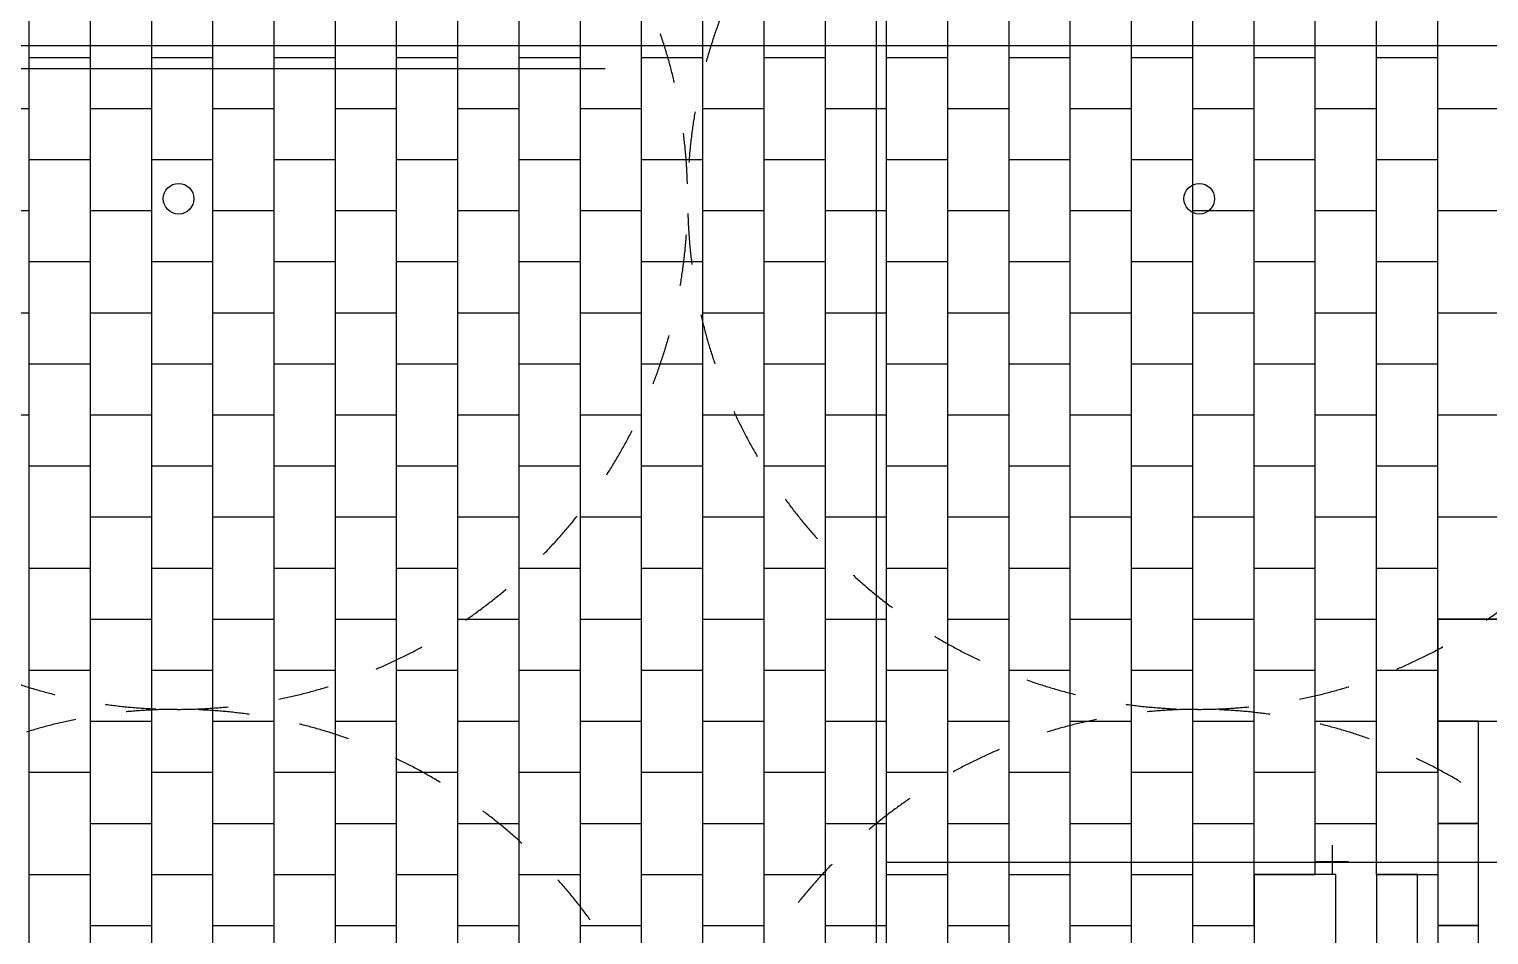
# Model space of a CAD drawing. Header units: millimetres. Extents: x -58335 to 291665, y -66693 to 213307.
# Drawn here: x 182754 to 189904, y 94301 to 98735 of the extents above; entities that cross this region are included whole.
import ezdxf

# ---------------------------------------------------------------- set-up
doc = ezdxf.new("R2010")
doc.units = ezdxf.units.MM
doc.header["$LTSCALE"] = 1000
doc.linetypes.add('X-SITE$0$Dashed', pattern=[10, 5, -5])
for name, color, linetype in [('X-SITE$0$# 레벨계획 PLOT', 212, 'Continuous'), ('X-SITE$0$-MY-계획선', 253, 'Continuous'), ('X-SITE$0$-MY-녹지', 254, 'Continuous'), ('X-SITE$0$-MY-포장선', 254, 'Continuous'), ('X-SITE$0$A-SYM-LEVEL', 7, 'Continuous')]:
    doc.layers.add(name, color=color, linetype=linetype)
doc.layers.add('X-SITE$0$1. 지열-천공', color=1, linetype='Continuous', plot=False)
doc.layers.add('X-SITE$0$NOPLOT', color=193, linetype='Continuous', plot=False)
pattern_1 = [(0, (-29382.5, 14650.24), (317.5, 317.5), [158.75, -476.25]), (90, (-29303.13, 14570.87), (-317.5, 317.5), [158.75, -476.25])]

# ---------------------------------------------------------------- blocks, each defined once
blk = doc.blocks.new('X-SITE$0$A$C79eb7408')
blk.add_lwpolyline([(-150, 0), (150, 0), (150, 500), (-150, 500)], close=True)
blk = doc.blocks.new('X-SITE$0$A$Cf6841d34')
blk.add_lwpolyline([(100, 0), (-100, 0), (-100, 500), (100, 500)], close=True)
blk = doc.blocks.new('X-SITE$0$240910_L-1F')
at = {"layer": 'X-SITE$0$-MY-녹지'}
h = blk.add_hatch(dxfattribs=at)
h.set_pattern_fill('CROSS', color=256, scale=50, style=2)
h.set_pattern_definition(pattern_1)
h.paths.add_polyline_path([(167484.7, 99980.3), (172931.8, 109997), (171671.1, 109997), (171671.1, 110247), (171371.1, 110247), (171371.1, 110497), (171271.1, 110497), (171271.1, 109497), (171071.1, 109497), (171071.1, 109747), (170971.1, 109747), (170971.1, 108747), (170771.1, 108747), (170771.1, 109997), (170471.1, 109997), (170471.1, 110247), (170371.1, 110247), (170371.1, 109247), (170171.1, 109247), (170171.1, 110497), (169871.1, 110497), (169871.1, 110247), (169771.1, 110247), (169771.1, 109247), (169571.1, 109247), (169571.1, 109997), (169471.1, 109997), (169471.1, 108997), (169271.1, 108997), (169271.1, 109747), (169171.1, 109747), (169171.1, 108747), (168971.1, 108747), (168971.1, 110497), (168871.1, 110497), (168871.1, 109497), (168671.1, 109497), (168671.1, 110247), (168571.1, 110247), (168571.1, 109247), (168371.1, 109247), (168371.1, 110497), (168271.1, 110497), (168271.1, 109497), (168071.1, 109497), (168071.1, 110747), (167971.1, 110747), (167971.1, 108747), (167771.1, 108747), (167771.1, 110497), (167671.1, 110497), (167671.1, 109497), (167471.1, 109497), (167471.1, 110747), (167371.1, 110747), (167371.1, 109747), (167171.1, 109747), (167171.1, 110497), (167071.1, 110497), (167071.1, 109497), (166871.1, 109497), (166871.1, 111247), (166771.1, 111247), (166771.1, 109747), (166571.1, 109747), (166571.1, 111497), (166471.1, 111497), (166471.1, 109497), (166271.1, 109497), (166271.1, 111247), (166171.1, 111247), (166171.1, 109247), (165971.1, 109247), (165971.1, 110497), (165871.1, 110497), (165871.1, 108997), (165671.1, 108997), (165671.1, 109247), (165371.1, 109247), (165371.1, 108497), (165071.1, 108497), (165071.1, 108747), (164771.1, 108747), (164771.1, 108497), (164471.1, 108497), (164471.1, 110247), (164371.1, 110247), (164371.1, 109247), (164171.1, 109247), (164171.1, 110497), (164071.1, 110497), (164071.1, 109497), (163871.1, 109497), (163871.1, 110747), (163771.1, 110747), (163771.1, 110247), (163571.1, 110247), (163571.1, 110997), (163471.1, 110997), (163471.1, 109997), (163271.1, 109997), (163271.1, 110247), (163169, 110247), (163169, 109247), (162971.1, 109247), (162971.1, 110997), (162871.1, 110997), (162871.1, 109997), (162671.1, 109997), (162671.1, 110247), (162571.1, 110247), (162571.1, 109247), (162371.1, 109247), (162371.1, 109997), (162271.1, 109997), (162271.1, 108997), (162071.1, 108997), (162071.1, 110247), (161971.1, 110247), (161971.1, 108747), (161771.1, 108747), (161771.1, 109997), (161671.1, 109997), (161671.1, 108497), (161471.1, 108497), (161471.1, 110247), (161371.1, 110247), (161371.1, 108247), (161171.1, 108247), (161171.1, 109997), (161071.1, 109997), (161071.1, 108997), (160871.1, 108997), (160871.1, 109747), (160771.1, 109747), (160771.1, 107747), (160571.1, 107747), (160571.1, 109997), (160471.1, 109997), (160471.1, 107997), (160271.1, 107997), (160271.1, 109247), (160171.1, 109247), (160171.1, 108247), (159971.1, 108247), (159971.1, 109497), (159671.1, 109497), (159671.1, 109247), (159771.1, 109247), (159771.1, 106247), (159371.1, 106247), (159371.1, 106497), (159071.1, 106497), (159071.1, 106247), (158771.1, 106247), (158771.1, 105997), (158471.1, 105997), (158471.1, 106247), (158171.1, 106247), (158171.1, 106497), (157771.1, 106497), (157771.1, 104747), (157571.1, 104747), (157571.1, 105255.3), (157521.1, 105255.3), (157521.1, 99628.6), (165586, 99628.6), (165753.2, 99936.1)])
h = blk.add_hatch(dxfattribs=at)
h.set_pattern_fill('CROSS', color=256, scale=50, style=2)
h.set_pattern_definition(pattern_1)
h.paths.add_polyline_path([(167484.7, 99980.3), (172931.8, 109997), (171671.1, 109997), (171671.1, 110247), (171371.1, 110247), (171371.1, 110497), (171271.1, 110497), (171271.1, 109497), (171071.1, 109497), (171071.1, 109747), (170971.1, 109747), (170971.1, 108747), (170771.1, 108747), (170771.1, 109997), (170471.1, 109997), (170471.1, 110247), (170371.1, 110247), (170371.1, 109247), (170171.1, 109247), (170171.1, 110497), (169871.1, 110497), (169871.1, 110247), (169771.1, 110247), (169771.1, 109247), (169571.1, 109247), (169571.1, 109997), (169471.1, 109997), (169471.1, 108997), (169271.1, 108997), (169271.1, 109747), (169171.1, 109747), (169171.1, 108747), (168971.1, 108747), (168971.1, 110497), (168871.1, 110497), (168871.1, 109497), (168671.1, 109497), (168671.1, 110247), (168571.1, 110247), (168571.1, 109247), (168371.1, 109247), (168371.1, 110497), (168271.1, 110497), (168271.1, 109497), (168071.1, 109497), (168071.1, 110747), (167971.1, 110747), (167971.1, 108747), (167771.1, 108747), (167771.1, 110497), (167671.1, 110497), (167671.1, 109497), (167471.1, 109497), (167471.1, 110747), (167371.1, 110747), (167371.1, 109747), (167171.1, 109747), (167171.1, 110497), (167071.1, 110497), (167071.1, 109497), (166871.1, 109497), (166871.1, 111247), (166771.1, 111247), (166771.1, 109747), (166571.1, 109747), (166571.1, 111497), (166471.1, 111497), (166471.1, 109497), (166271.1, 109497), (166271.1, 111247), (166171.1, 111247), (166171.1, 109247), (165971.1, 109247), (165971.1, 110497), (165871.1, 110497), (165871.1, 108997), (165671.1, 108997), (165671.1, 109247), (165371.1, 109247), (165371.1, 108497), (165071.1, 108497), (165071.1, 108747), (164771.1, 108747), (164771.1, 108497), (164471.1, 108497), (164471.1, 110247), (164371.1, 110247), (164371.1, 109247), (164171.1, 109247), (164171.1, 110497), (164071.1, 110497), (164071.1, 109497), (163871.1, 109497), (163871.1, 110747), (163771.1, 110747), (163771.1, 110247), (163571.1, 110247), (163571.1, 110997), (163471.1, 110997), (163471.1, 109997), (163271.1, 109997), (163271.1, 110247), (163169, 110247), (163169, 109247), (162971.1, 109247), (162971.1, 110997), (162871.1, 110997), (162871.1, 109997), (162671.1, 109997), (162671.1, 110247), (162571.1, 110247), (162571.1, 109247), (162371.1, 109247), (162371.1, 109997), (162271.1, 109997), (162271.1, 108997), (162071.1, 108997), (162071.1, 110247), (161971.1, 110247), (161971.1, 108747), (161771.1, 108747), (161771.1, 109997), (161671.1, 109997), (161671.1, 108497), (161471.1, 108497), (161471.1, 110247), (161371.1, 110247), (161371.1, 108247), (161171.1, 108247), (161171.1, 109997), (161071.1, 109997), (161071.1, 108997), (160871.1, 108997), (160871.1, 109747), (160771.1, 109747), (160771.1, 107747), (160571.1, 107747), (160571.1, 109997), (160471.1, 109997), (160471.1, 107997), (160271.1, 107997), (160271.1, 109247), (160171.1, 109247), (160171.1, 108247), (159971.1, 108247), (159971.1, 109497), (159671.1, 109497), (159671.1, 109247), (159771.1, 109247), (159771.1, 106247), (159371.1, 106247), (159371.1, 106497), (159071.1, 106497), (159071.1, 106247), (158771.1, 106247), (158771.1, 105997), (158471.1, 105997), (158471.1, 106247), (158171.1, 106247), (158171.1, 106497), (157771.1, 106497), (157771.1, 104747), (157571.1, 104747), (157571.1, 105255.3), (157521.1, 105255.3), (157521.1, 99628.6), (165586, 99628.6), (165753.2, 99936.1)])
at = {"layer": 'X-SITE$0$# 레벨계획 PLOT'}
blk.add_line((157521.1, 105330.3), (157521.1, 168255.2), dxfattribs=at)
blk.add_line((157521.1, 105330.3), (157521.1, 168255.2), dxfattribs=at)
at = {"layer": 'X-SITE$0$-MY-계획선'}
blk.add_lwpolyline([(159771.1, 109247), (159371.1, 109247), (159371.1, 106247), (159771.1, 106247)], close=True, dxfattribs=at)
blk.add_lwpolyline([(159771.1, 109247), (159371.1, 109247), (159371.1, 106247), (159771.1, 106247)], close=True, dxfattribs=at)
at = {"layer": 'X-SITE$0$-MY-포장선'}
for p, q in [((157871.1, 106497), (157871.1, 120497)), ((157871.1, 106497), (157871.1, 120497)), ((158171.1, 106247), (158171.1, 120497)), ((158171.1, 106247), (158171.1, 120497)), ((158471.1, 105997), (158471.1, 120497)), ((158471.1, 105997), (158471.1, 120497)), ((157571.1, 105255.3), (157571.1, 120247)), ((157571.1, 105255.3), (157571.1, 120247)), ((156671.1, 105255.3), (156671.1, 119997)), ((156671.1, 105255.3), (156671.1, 119997)), ((156971.1, 105255.3), (156971.1, 119997)), ((156971.1, 105255.3), (156971.1, 119997)), ((157271.1, 105255.3), (157271.1, 119997)), ((157271.1, 105255.3), (157271.1, 119997)), ((156371.1, 105255.3), (156371.1, 119747)), ((156371.1, 105255.3), (156371.1, 119747)), ((158771.1, 105997), (158771.1, 117497)), ((158771.1, 105997), (158771.1, 117497)), ((155771.1, 105255.3), (155771.1, 117247)), ((155771.1, 105255.3), (155771.1, 117247)), ((159071.1, 106247), (159071.1, 116997)), ((159071.1, 106247), (159071.1, 116997)), ((159371.1, 108997), (159371.1, 116997)), ((159371.1, 108997), (159371.1, 116997)), ((159671.1, 109247), (159671.1, 116997)), ((159671.1, 109247), (159671.1, 116997)), ((155171.1, 105255.3), (155171.1, 116747)), ((155171.1, 105255.3), (155171.1, 116747)), ((155471.1, 105255.3), (155471.1, 116497)), ((155471.1, 105255.3), (155471.1, 116497)), ((153371.1, 105255.3), (153371.1, 116247)), ((153371.1, 105255.3), (153371.1, 116247)), ((153671.1, 105255.3), (153671.1, 116247)), ((153671.1, 105255.3), (153671.1, 116247)), ((153971.1, 105255.3), (153971.1, 116247)), ((153971.1, 105255.3), (153971.1, 116247)), ((154271.1, 105255.3), (154271.1, 116247)), ((154271.1, 105255.3), (154271.1, 116247)), ((154571.1, 105255.3), (154571.1, 116247)), ((154571.1, 105255.3), (154571.1, 116247)), ((154871.1, 105255.3), (154871.1, 116247)), ((154871.1, 105255.3), (154871.1, 116247)), ((160271.1, 109747), (160271.1, 116247)), ((160271.1, 109747), (160271.1, 116247)), ((156071.1, 105255.3), (156071.1, 115747)), ((156071.1, 105255.3), (156071.1, 115747))]:
    blk.add_line(p, q, dxfattribs=at)
for points in [[(159971.1, 109247), (159971.1, 117247)], [(159971.1, 109247), (159971.1, 117247)], [(153371.1, 113247), (153671.1, 113247)], [(153371.1, 113247), (153671.1, 113247)], [(153971.1, 113247), (154271.1, 113247)], [(153971.1, 113247), (154271.1, 113247)], [(154571.1, 113247), (154871.1, 113247)], [(154571.1, 113247), (154871.1, 113247)], [(155171.1, 113247), (155471.1, 113247)], [(155171.1, 113247), (155471.1, 113247)], [(155771.1, 113247), (156071.1, 113247)], [(155771.1, 113247), (156071.1, 113247)], [(156371.1, 113247), (156671.1, 113247)], [(156371.1, 113247), (156671.1, 113247)], [(156971.1, 113247), (157271.1, 113247)], [(156971.1, 113247), (157271.1, 113247)], [(157571.1, 113247), (157871.1, 113247)], [(157571.1, 113247), (157871.1, 113247)], [(158171.1, 113247), (158471.1, 113247)], [(158171.1, 113247), (158471.1, 113247)], [(158771.1, 113247), (159071.1, 113247)], [(158771.1, 113247), (159071.1, 113247)], [(159371.1, 113247), (159671.1, 113247)], [(159371.1, 113247), (159671.1, 113247)], [(159971.1, 113247), (160271.1, 113247)], [(159971.1, 113247), (160271.1, 113247)], [(153071.1, 112997), (153371.1, 112997)], [(153071.1, 112997), (153371.1, 112997)], [(153671.1, 112997), (153971.1, 112997)], [(153671.1, 112997), (153971.1, 112997)], [(154271.1, 112997), (154571.1, 112997)], [(154271.1, 112997), (154571.1, 112997)], [(154871.1, 112997), (155171.1, 112997)], [(154871.1, 112997), (155171.1, 112997)], [(155471.1, 112997), (155771.1, 112997)], [(155471.1, 112997), (155771.1, 112997)], [(156071.1, 112997), (156371.1, 112997)], [(156071.1, 112997), (156371.1, 112997)], [(156671.1, 112997), (156971.1, 112997)], [(156671.1, 112997), (156971.1, 112997)], [(157271.1, 112997), (157571.1, 112997)], [(157271.1, 112997), (157571.1, 112997)], [(157871.1, 112997), (158171.1, 112997)], [(157871.1, 112997), (158171.1, 112997)], [(158471.1, 112997), (158771.1, 112997)], [(158471.1, 112997), (158771.1, 112997)], [(159071.1, 112997), (159371.1, 112997)], [(159071.1, 112997), (159371.1, 112997)], [(159671.1, 112997), (159971.1, 112997)], [(159671.1, 112997), (159971.1, 112997)], [(160271.1, 112997), (160571.1, 112997)], [(160271.1, 112997), (160571.1, 112997)], [(153371.1, 112747), (153671.1, 112747)], [(153371.1, 112747), (153671.1, 112747)], [(153971.1, 112747), (154271.1, 112747)], [(153971.1, 112747), (154271.1, 112747)], [(154571.1, 112747), (154871.1, 112747)], [(154571.1, 112747), (154871.1, 112747)], [(155171.1, 112747), (155471.1, 112747)], [(155171.1, 112747), (155471.1, 112747)], [(155771.1, 112747), (156071.1, 112747)], [(155771.1, 112747), (156071.1, 112747)], [(156371.1, 112747), (156671.1, 112747)], [(156371.1, 112747), (156671.1, 112747)], [(156971.1, 112747), (157271.1, 112747)], [(156971.1, 112747), (157271.1, 112747)], [(157571.1, 112747), (157871.1, 112747)], [(157571.1, 112747), (157871.1, 112747)], [(158171.1, 112747), (158471.1, 112747)], [(158171.1, 112747), (158471.1, 112747)], [(158771.1, 112747), (159071.1, 112747)], [(158771.1, 112747), (159071.1, 112747)], [(159371.1, 112747), (159671.1, 112747)], [(159371.1, 112747), (159671.1, 112747)], [(159971.1, 112747), (160271.1, 112747)], [(159971.1, 112747), (160271.1, 112747)], [(153071.1, 112497), (153371.1, 112497)], [(153071.1, 112497), (153371.1, 112497)], [(153671.1, 112497), (153971.1, 112497)], [(153671.1, 112497), (153971.1, 112497)], [(154271.1, 112497), (154571.1, 112497)], [(154271.1, 112497), (154571.1, 112497)], [(154871.1, 112497), (155171.1, 112497)], [(154871.1, 112497), (155171.1, 112497)], [(155471.1, 112497), (155771.1, 112497)], [(155471.1, 112497), (155771.1, 112497)], [(156071.1, 112497), (156371.1, 112497)], [(156071.1, 112497), (156371.1, 112497)], [(156671.1, 112497), (156971.1, 112497)], [(156671.1, 112497), (156971.1, 112497)], [(157271.1, 112497), (157571.1, 112497)], [(157271.1, 112497), (157571.1, 112497)], [(157871.1, 112497), (158171.1, 112497)], [(157871.1, 112497), (158171.1, 112497)], [(158471.1, 112497), (158771.1, 112497)], [(158471.1, 112497), (158771.1, 112497)], [(159071.1, 112497), (159371.1, 112497)], [(159071.1, 112497), (159371.1, 112497)], [(159671.1, 112497), (159971.1, 112497)], [(159671.1, 112497), (159971.1, 112497)], [(160271.1, 112497), (160571.1, 112497)], [(160271.1, 112497), (160571.1, 112497)], [(153371.1, 112247), (153671.1, 112247)], [(153371.1, 112247), (153671.1, 112247)], [(153971.1, 112247), (154271.1, 112247)], [(153971.1, 112247), (154271.1, 112247)], [(154571.1, 112247), (154871.1, 112247)], [(154571.1, 112247), (154871.1, 112247)], [(155171.1, 112247), (155471.1, 112247)], [(155171.1, 112247), (155471.1, 112247)], [(155771.1, 112247), (156071.1, 112247)], [(155771.1, 112247), (156071.1, 112247)], [(156371.1, 112247), (156671.1, 112247)], [(156371.1, 112247), (156671.1, 112247)], [(156971.1, 112247), (157271.1, 112247)], [(156971.1, 112247), (157271.1, 112247)], [(157571.1, 112247), (157871.1, 112247)], [(157571.1, 112247), (157871.1, 112247)], [(158171.1, 112247), (158471.1, 112247)], [(158171.1, 112247), (158471.1, 112247)], [(158771.1, 112247), (159071.1, 112247)], [(158771.1, 112247), (159071.1, 112247)], [(159371.1, 112247), (159671.1, 112247)], [(159371.1, 112247), (159671.1, 112247)], [(159971.1, 112247), (160271.1, 112247)], [(159971.1, 112247), (160271.1, 112247)], [(153071.1, 111997), (153371.1, 111997)], [(153071.1, 111997), (153371.1, 111997)], [(153671.1, 111997), (153971.1, 111997)], [(153671.1, 111997), (153971.1, 111997)], [(154271.1, 111997), (154571.1, 111997)], [(154271.1, 111997), (154571.1, 111997)], [(154871.1, 111997), (155171.1, 111997)], [(154871.1, 111997), (155171.1, 111997)], [(155471.1, 111997), (155771.1, 111997)], [(155471.1, 111997), (155771.1, 111997)], [(156071.1, 111997), (156371.1, 111997)], [(156071.1, 111997), (156371.1, 111997)], [(156671.1, 111997), (156971.1, 111997)], [(156671.1, 111997), (156971.1, 111997)], [(157271.1, 111997), (157571.1, 111997)], [(157271.1, 111997), (157571.1, 111997)], [(157871.1, 111997), (158171.1, 111997)], [(157871.1, 111997), (158171.1, 111997)], [(158471.1, 111997), (158771.1, 111997)], [(158471.1, 111997), (158771.1, 111997)], [(159071.1, 111997), (159371.1, 111997)], [(159071.1, 111997), (159371.1, 111997)], [(159671.1, 111997), (159971.1, 111997)], [(159671.1, 111997), (159971.1, 111997)], [(160271.1, 111997), (160571.1, 111997)], [(160271.1, 111997), (160571.1, 111997)], [(153371.1, 111747), (153671.1, 111747)], [(153371.1, 111747), (153671.1, 111747)], [(153971.1, 111747), (154271.1, 111747)], [(153971.1, 111747), (154271.1, 111747)], [(154571.1, 111747), (154871.1, 111747)], [(154571.1, 111747), (154871.1, 111747)], [(155171.1, 111747), (155471.1, 111747)], [(155171.1, 111747), (155471.1, 111747)], [(155771.1, 111747), (156071.1, 111747)], [(155771.1, 111747), (156071.1, 111747)], [(156371.1, 111747), (156671.1, 111747)], [(156371.1, 111747), (156671.1, 111747)], [(156971.1, 111747), (157271.1, 111747)], [(156971.1, 111747), (157271.1, 111747)], [(157571.1, 111747), (157871.1, 111747)], [(157571.1, 111747), (157871.1, 111747)], [(158171.1, 111747), (158471.1, 111747)], [(158171.1, 111747), (158471.1, 111747)], [(158771.1, 111747), (159071.1, 111747)], [(158771.1, 111747), (159071.1, 111747)], [(159371.1, 111747), (159671.1, 111747)], [(159371.1, 111747), (159671.1, 111747)], [(159971.1, 111747), (160271.1, 111747)], [(159971.1, 111747), (160271.1, 111747)], [(153071.1, 111497), (153371.1, 111497)], [(153071.1, 111497), (153371.1, 111497)], [(153671.1, 111497), (153971.1, 111497)], [(153671.1, 111497), (153971.1, 111497)], [(154271.1, 111497), (154571.1, 111497)], [(154271.1, 111497), (154571.1, 111497)], [(154871.1, 111497), (155171.1, 111497)], [(154871.1, 111497), (155171.1, 111497)], [(155471.1, 111497), (155771.1, 111497)], [(155471.1, 111497), (155771.1, 111497)], [(156071.1, 111497), (156371.1, 111497)], [(156071.1, 111497), (156371.1, 111497)], [(156671.1, 111497), (156971.1, 111497)], [(156671.1, 111497), (156971.1, 111497)], [(157271.1, 111497), (157571.1, 111497)], [(157271.1, 111497), (157571.1, 111497)], [(157871.1, 111497), (158171.1, 111497)], [(157871.1, 111497), (158171.1, 111497)], [(158471.1, 111497), (158771.1, 111497)], [(158471.1, 111497), (158771.1, 111497)], [(159071.1, 111497), (159371.1, 111497)], [(159071.1, 111497), (159371.1, 111497)], [(159671.1, 111497), (159971.1, 111497)], [(159671.1, 111497), (159971.1, 111497)], [(160271.1, 111497), (160571.1, 111497)], [(160271.1, 111497), (160571.1, 111497)], [(153371.1, 111247), (153671.1, 111247)], [(153371.1, 111247), (153671.1, 111247)], [(153971.1, 111247), (154271.1, 111247)], [(153971.1, 111247), (154271.1, 111247)], [(154571.1, 111247), (154871.1, 111247)], [(154571.1, 111247), (154871.1, 111247)], [(155171.1, 111247), (155471.1, 111247)], [(155171.1, 111247), (155471.1, 111247)], [(155771.1, 111247), (156071.1, 111247)], [(155771.1, 111247), (156071.1, 111247)], [(156371.1, 111247), (156671.1, 111247)], [(156371.1, 111247), (156671.1, 111247)], [(156971.1, 111247), (157271.1, 111247)], [(156971.1, 111247), (157271.1, 111247)], [(157571.1, 111247), (157871.1, 111247)], [(157571.1, 111247), (157871.1, 111247)], [(158171.1, 111247), (158471.1, 111247)], [(158171.1, 111247), (158471.1, 111247)], [(158771.1, 111247), (159071.1, 111247)], [(158771.1, 111247), (159071.1, 111247)], [(159371.1, 111247), (159671.1, 111247)], [(159371.1, 111247), (159671.1, 111247)], [(159971.1, 111247), (160271.1, 111247)], [(159971.1, 111247), (160271.1, 111247)], [(153671.1, 110997), (153971.1, 110997)], [(153671.1, 110997), (153971.1, 110997)], [(154271.1, 110997), (154571.1, 110997)], [(154271.1, 110997), (154571.1, 110997)], [(154871.1, 110997), (155171.1, 110997)], [(154871.1, 110997), (155171.1, 110997)], [(155471.1, 110997), (155771.1, 110997)], [(155471.1, 110997), (155771.1, 110997)], [(156071.1, 110997), (156371.1, 110997)], [(156071.1, 110997), (156371.1, 110997)], [(156671.1, 110997), (156971.1, 110997)], [(156671.1, 110997), (156971.1, 110997)], [(157271.1, 110997), (157571.1, 110997)], [(157271.1, 110997), (157571.1, 110997)], [(157871.1, 110997), (158171.1, 110997)], [(157871.1, 110997), (158171.1, 110997)], [(158471.1, 110997), (158771.1, 110997)], [(158471.1, 110997), (158771.1, 110997)], [(159071.1, 110997), (159371.1, 110997)], [(159071.1, 110997), (159371.1, 110997)], [(159671.1, 110997), (159971.1, 110997)], [(159671.1, 110997), (159971.1, 110997)], [(160271.1, 110997), (160571.1, 110997)], [(160271.1, 110997), (160571.1, 110997)], [(153371.1, 110747), (153671.1, 110747)], [(153371.1, 110747), (153671.1, 110747)], [(153971.1, 110747), (154271.1, 110747)], [(153971.1, 110747), (154271.1, 110747)], [(154571.1, 110747), (154871.1, 110747)], [(154571.1, 110747), (154871.1, 110747)], [(155171.1, 110747), (155471.1, 110747)], [(155171.1, 110747), (155471.1, 110747)], [(155771.1, 110747), (156071.1, 110747)], [(155771.1, 110747), (156071.1, 110747)], [(156371.1, 110747), (156671.1, 110747)], [(156371.1, 110747), (156671.1, 110747)], [(156971.1, 110747), (157271.1, 110747)], [(156971.1, 110747), (157271.1, 110747)], [(157571.1, 110747), (157871.1, 110747)], [(157571.1, 110747), (157871.1, 110747)], [(158171.1, 110747), (158471.1, 110747)], [(158171.1, 110747), (158471.1, 110747)], [(158771.1, 110747), (159071.1, 110747)], [(158771.1, 110747), (159071.1, 110747)], [(159371.1, 110747), (159671.1, 110747)], [(159371.1, 110747), (159671.1, 110747)], [(159971.1, 110747), (160271.1, 110747)], [(159971.1, 110747), (160271.1, 110747)], [(153671.1, 110497), (153971.1, 110497)], [(153671.1, 110497), (153971.1, 110497)], [(154271.1, 110497), (154571.1, 110497)], [(154271.1, 110497), (154571.1, 110497)], [(154871.1, 110497), (155171.1, 110497)], [(154871.1, 110497), (155171.1, 110497)], [(155471.1, 110497), (155771.1, 110497)], [(155471.1, 110497), (155771.1, 110497)], [(156071.1, 110497), (156371.1, 110497)], [(156071.1, 110497), (156371.1, 110497)], [(156671.1, 110497), (156971.1, 110497)], [(156671.1, 110497), (156971.1, 110497)], [(157271.1, 110497), (157571.1, 110497)], [(157271.1, 110497), (157571.1, 110497)], [(157871.1, 110497), (158171.1, 110497)], [(157871.1, 110497), (158171.1, 110497)], [(158471.1, 110497), (158771.1, 110497)], [(158471.1, 110497), (158771.1, 110497)], [(159071.1, 110497), (159371.1, 110497)], [(159071.1, 110497), (159371.1, 110497)], [(159671.1, 110497), (159971.1, 110497)], [(159671.1, 110497), (159971.1, 110497)], [(160271.1, 110497), (160571.1, 110497)], [(160271.1, 110497), (160571.1, 110497)], [(153371.1, 110247), (153595.5, 110247)], [(153371.1, 110247), (153671.1, 110247)], [(153371.1, 110247), (153595.5, 110247)], [(153371.1, 110247), (153671.1, 110247)], [(153971.1, 110247), (154271.1, 110247)], [(153971.1, 110247), (154271.1, 110247)], [(154571.1, 110247), (154795.5, 110247)], [(154571.1, 110247), (154871.1, 110247)], [(154571.1, 110247), (154795.5, 110247)], [(154571.1, 110247), (154871.1, 110247)], [(155171.1, 110247), (155471.1, 110247)], [(155171.1, 110247), (155471.1, 110247)], [(155771.1, 110247), (156071.1, 110247)], [(155771.1, 110247), (156071.1, 110247)], [(156371.1, 110247), (156671.1, 110247)], [(156371.1, 110247), (156671.1, 110247)], [(156971.1, 110247), (157271.1, 110247)], [(156971.1, 110247), (157271.1, 110247)], [(157571.1, 110247), (157871.1, 110247)], [(157571.1, 110247), (157871.1, 110247)], [(158171.1, 110247), (158471.1, 110247)], [(158171.1, 110247), (158471.1, 110247)], [(158771.1, 110247), (159071.1, 110247)], [(158771.1, 110247), (159071.1, 110247)], [(159371.1, 110247), (159671.1, 110247)], [(159371.1, 110247), (159671.1, 110247)], [(159971.1, 110247), (160271.1, 110247)], [(159971.1, 110247), (160271.1, 110247)], [(153671.1, 109997), (153971.1, 109997)], [(153671.1, 109997), (153971.1, 109997)], [(154271.1, 109997), (154571.1, 109997)], [(154271.1, 109997), (154571.1, 109997)], [(154871.1, 109997), (155171.1, 109997)], [(154871.1, 109997), (155171.1, 109997)], [(155471.1, 109997), (155771.1, 109997)], [(155471.1, 109997), (155771.1, 109997)], [(156071.1, 109997), (156371.1, 109997)], [(156071.1, 109997), (156371.1, 109997)], [(156671.1, 109997), (156971.1, 109997)], [(156671.1, 109997), (156971.1, 109997)], [(157271.1, 109997), (157571.1, 109997)], [(157271.1, 109997), (157571.1, 109997)], [(157871.1, 109997), (158171.1, 109997)], [(157871.1, 109997), (158171.1, 109997)], [(158471.1, 109997), (158771.1, 109997)], [(158471.1, 109997), (158771.1, 109997)], [(159071.1, 109997), (159371.1, 109997)], [(159071.1, 109997), (159371.1, 109997)], [(159671.1, 109997), (159971.1, 109997)], [(159671.1, 109997), (159971.1, 109997)], [(153371.1, 109747), (153671.1, 109747)], [(153371.1, 109747), (153671.1, 109747)], [(153971.1, 109747), (154271.1, 109747)], [(153971.1, 109747), (154271.1, 109747)], [(154571.1, 109747), (154871.1, 109747)], [(154571.1, 109747), (154871.1, 109747)], [(155171.1, 109747), (155471.1, 109747)], [(155171.1, 109747), (155471.1, 109747)], [(155771.1, 109747), (156071.1, 109747)], [(155771.1, 109747), (156071.1, 109747)], [(156371.1, 109747), (156671.1, 109747)], [(156371.1, 109747), (156671.1, 109747)], [(156971.1, 109747), (157271.1, 109747)], [(156971.1, 109747), (157271.1, 109747)], [(157571.1, 109747), (157871.1, 109747)], [(157571.1, 109747), (157871.1, 109747)], [(158171.1, 109747), (158471.1, 109747)], [(158171.1, 109747), (158471.1, 109747)], [(158771.1, 109747), (159071.1, 109747)], [(158771.1, 109747), (159071.1, 109747)], [(159371.1, 109747), (159671.1, 109747)], [(159371.1, 109747), (159671.1, 109747)], [(159971.1, 109747), (160271.1, 109747)], [(159971.1, 109747), (160271.1, 109747)], [(153671.1, 109497), (153971.1, 109497)], [(153671.1, 109497), (153971.1, 109497)], [(154271.1, 109497), (154571.1, 109497)], [(154271.1, 109497), (154571.1, 109497)], [(154871.1, 109497), (155171.1, 109497)], [(154871.1, 109497), (155171.1, 109497)], [(155471.1, 109497), (155771.1, 109497)], [(155471.1, 109497), (155771.1, 109497)], [(156071.1, 109497), (156371.1, 109497)], [(156071.1, 109497), (156371.1, 109497)], [(156671.1, 109497), (156971.1, 109497)], [(156671.1, 109497), (156971.1, 109497)], [(157271.1, 109497), (157571.1, 109497)], [(157271.1, 109497), (157571.1, 109497)], [(157871.1, 109497), (158171.1, 109497)], [(157871.1, 109497), (158171.1, 109497)], [(158471.1, 109497), (158771.1, 109497)], [(158471.1, 109497), (158771.1, 109497)], [(159071.1, 109497), (159371.1, 109497)], [(159071.1, 109497), (159371.1, 109497)], [(159671.1, 109497), (159971.1, 109497)], [(159671.1, 109497), (159971.1, 109497)], [(153371.1, 109247), (153671.1, 109247)], [(153371.1, 109247), (153671.1, 109247)], [(153971.1, 109247), (154271.1, 109247)], [(153971.1, 109247), (154271.1, 109247)], [(154571.1, 109247), (154871.1, 109247)], [(154571.1, 109247), (154871.1, 109247)], [(155171.1, 109247), (155471.1, 109247)], [(155171.1, 109247), (155471.1, 109247)], [(155771.1, 109247), (156071.1, 109247)], [(155771.1, 109247), (156071.1, 109247)], [(156371.1, 109247), (156671.1, 109247)], [(156371.1, 109247), (156671.1, 109247)], [(156971.1, 109247), (157271.1, 109247)], [(156971.1, 109247), (157271.1, 109247)], [(157571.1, 109247), (157871.1, 109247)], [(157571.1, 109247), (157871.1, 109247)], [(158171.1, 109247), (158471.1, 109247)], [(158171.1, 109247), (158471.1, 109247)], [(158771.1, 109247), (159071.1, 109247)], [(158771.1, 109247), (159071.1, 109247)], [(159371.1, 109247), (159671.1, 109247)], [(159371.1, 109247), (159671.1, 109247)], [(159371.1, 109247), (159671.1, 109247)], [(159371.1, 109247), (159671.1, 109247)], [(159971.1, 109247), (160271.1, 109247)], [(159971.1, 109247), (160271.1, 109247)], [(153671.1, 108997), (153971.1, 108997)], [(153671.1, 108997), (153971.1, 108997)], [(154271.1, 108997), (154571.1, 108997)], [(154271.1, 108997), (154571.1, 108997)], [(154871.1, 108997), (155171.1, 108997)], [(154871.1, 108997), (155171.1, 108997)], [(155471.1, 108997), (155771.1, 108997)], [(155471.1, 108997), (155771.1, 108997)], [(156071.1, 108997), (156371.1, 108997)], [(156071.1, 108997), (156371.1, 108997)], [(156671.1, 108997), (156971.1, 108997)], [(156671.1, 108997), (156971.1, 108997)], [(157271.1, 108997), (157571.1, 108997)], [(157271.1, 108997), (157571.1, 108997)], [(157871.1, 108997), (158171.1, 108997)], [(157871.1, 108997), (158171.1, 108997)], [(158471.1, 108997), (158771.1, 108997)], [(158471.1, 108997), (158771.1, 108997)], [(159071.1, 108997), (159371.1, 108997)], [(159071.1, 108997), (159371.1, 108997)]]:
    blk.add_lwpolyline(points, dxfattribs=at)
at = {"layer": 'X-SITE$0$NOPLOT'}
for p, q in [((152471.1, 113305.3), (175500, 113305.3)), ((152471.1, 113305.3), (175500, 113305.3)), ((175500, 109305.3), (157571.1, 109305.3)), ((175500, 109305.3), (157571.1, 109305.3))]:
    blk.add_line(p, q, dxfattribs=at)
at = {"layer": 'X-SITE$0$-MY-포장선'}
blk.add_blockref('X-SITE$0$A$C79eb7408', (160421.1, 109997), dxfattribs=at)
blk.add_blockref('X-SITE$0$A$C79eb7408', (160421.1, 109997), dxfattribs=at)
at = {"layer": 'X-SITE$0$-MY-포장선', "xscale": -1, "rotation": 180}
for p in [(160371.1, 109997), (160371.1, 109997), (160371.1, 109497), (160371.1, 109497), (160071.1, 109247), (160071.1, 109247), (160371.1, 108997), (160371.1, 108997)]:
    blk.add_blockref('X-SITE$0$A$Cf6841d34', p, dxfattribs=at)
blk = doc.blocks.new('X-SITE$0$천공')
at = {"layer": 'X-SITE$0$1. 지열-천공', "linetype": 'X-SITE$0$Dashed', "ltscale": 0.05}
blk.add_lwpolyline([(-2500, 0, -1), (2500, 0, -1), (-2500, 0)], format="xyb", dxfattribs=at)
at = {"layer": 'X-SITE$0$1. 지열-천공', "ltscale": 10}
blk.add_circle((0, -6.4), 75, dxfattribs=at)
blk = doc.blocks.new('X-SITE$0$지열천공')
at = {"layer": 'X-SITE$0$1. 지열-천공', "rotation": 89.99999999999999}
for p in [(133125.4, -50700, 0), (138125.4, -50700, 0), (133125.4, -55700, 0), (138125.4, -55700, 0)]:
    blk.add_blockref('X-SITE$0$천공', p, dxfattribs=at)

msp = doc.modelspace()

# ---------------------------------------------------------------- linework, layer by layer
at = {"layer": 'X-SITE$0$A-SYM-LEVEL'}
msp.add_line((179932.1, 98541.8), (185574.6, 98541.8), dxfattribs=at)

# ---------------------------------------------------------------- block references
msp.add_blockref('X-SITE$0$240910_L-1F', (29382.5, -14650.2))
at = {"layer": 'X-SITE$0$1. 지열-천공'}
msp.add_blockref('X-SITE$0$지열천공', (50353.6, 148605), dxfattribs=at)

doc.saveas('drawing.dxf')
